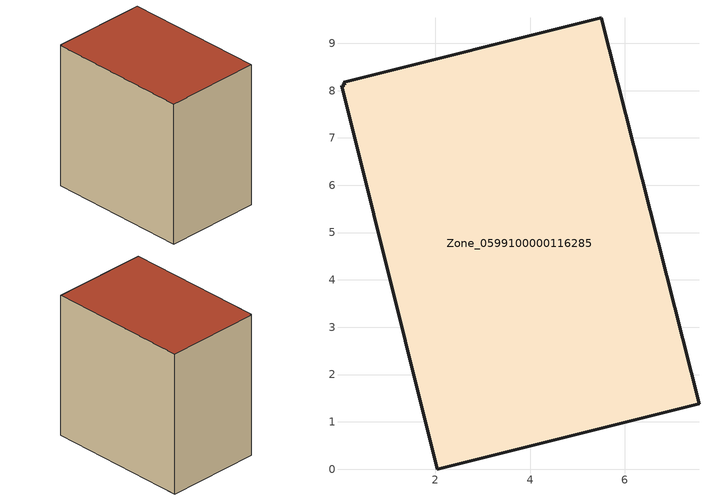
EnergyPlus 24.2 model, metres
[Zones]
Zone_0599100000116285
 floor ground (C_G): 0.07,8.18 5.5,9.54 7.57,1.39 2.04,0 0.01,8.1 0.08,8.12 z0
 wall outside (C_F): 7.57,1.39 5.5,9.54 0.07,8.18 0.08,8.12 0.01,8.1 2.04,0 7.57,1.39 z0:8.47
 roof outside (C_R): 5.5,9.54 0.07,8.18 0.08,8.12 0.01,8.1 2.04,0 7.57,1.39 z8.47
[BUILDING]
Pand.0599100000116285: North Axis=0; Terrain=City; Loads Convergence Tolerance Value=0.04; Temperature Convergence Tolerance Value=0.4; Solar Distribution=FullExterior; Maximum Number of Warmup Days=25; Minimum Number of Warmup Days=1
[Site:Location]
Rotterdam.The.Hague.AP_ZH_NLD Design_Conditions: Latitude=51.96; Longitude=4.45; Time Zone=1; Elevation=-4.5
[SITE:GROUNDTEMPERATURE:BUILDINGSURFACE]
18, 18, 18, 18, 18, 18, 18, 18, 18, 18, 18, 18
[MATERIAL] Thermal Absorptance=0.9; Solar Absorptance=0.7; Visible Absorptance=0.7
Name | Roughness | Thickness | Conductivity | Density | Specific Heat
G.TI.1975-1991 | MediumSmooth | 0.15 | 0.288461 | 540 | 1210
F.TI.1975-1991 | Rough | 0.3 | 0.230769 | 1920 | 840
R.TI.1975-1991 | MediumRough | 0.2 | 0.153846 | 1500 | 1000
[CONSTRUCTION]
C_G: G.TI.1975-1991
C_F: F.TI.1975-1991
C_R: R.TI.1975-1991
[ZONE]
Zone_0599100000116285: Type=1; Multiplier=1; Ceiling Height=Autocalculate; Volume=Autocalculate; Floor Area=autocalculate; Part of Total Floor Area=Yes
[ZONEINFILTRATION:DESIGNFLOWRATE]
Infil_Zone_0599100000116285: Zone or ZoneList or Space or SpaceList=Zone_0599100000116285; Schedule=AlwaysOn; Design Flow Rate Calculation Method=Flow/Area; Flow Rate per Floor Area=0.003; Constant Term Coefficient=1; Temperature Term Coefficient=0; Velocity Term Coefficient=0; Velocity Squared Term Coefficient=0
[HVACTEMPLATE:ZONE:IDEALLOADSAIRSYSTEM]
Zone_0599100000116285: Maximum Heating Supply Air Temperature=50; Minimum Cooling Supply Air Temperature=13; Maximum Heating Supply Air Humidity Ratio=0.0156; Minimum Cooling Supply Air Humidity Ratio=0.0077; Heating Limit=NoLimit; Cooling Limit=NoLimit; Dehumidification Control Type=ConstantSensibleHeatRatio; Cooling Sensible Heat Ratio=0.7; Dehumidification Setpoint=60; Humidification Control Type=None; Humidification Setpoint=30; Outdoor Air Method=None; Outdoor Air Flow Rate per Person=0.00944; Outdoor Air Flow Rate per Zone Floor Area=0; Outdoor Air Flow Rate per Zone=0; Demand Controlled Ventilation Type=None; Outdoor Air Economizer Type=NoEconomizer; Heat Recovery Type=None; Sensible Heat Recovery Effectiveness=0.7; Latent Heat Recovery Effectiveness=0.65
[ZONECONTROL:THERMOSTAT]
ThermostatControl_Zone_0599100000116285: Zone or ZoneList=Zone_0599100000116285; Control Type Schedule=DualSetpointControlType; Control 1=Thermostat_Zone_0599100000116285; Temperature Difference Between Cutout And Setpoint=0
[THERMOSTATSETPOINT:DUALSETPOINT]
Thermostat_Zone_0599100000116285: Heating Setpoint Temperature Schedule=HeatingSetpoint_Zone_0599100000116285; Cooling Setpoint Temperature Schedule=CoolingSetpoint_Zone_0599100000116285
[SCHEDULE:COMPACT]
HeatingSetpoint_Zone_0599100000116285: Through: 12/31, For: AllDays, Until: 24:00, 21
CoolingSetpoint_Zone_0599100000116285: Through: 12/31, For: AllDays, Until: 24:00, 24
DualSetpointControlType: Through: 12/31, For: AllDays, Until: 24:00, 4
AlwaysOn: Through: 12/31, For: AllDays, Until: 24:00, 1
